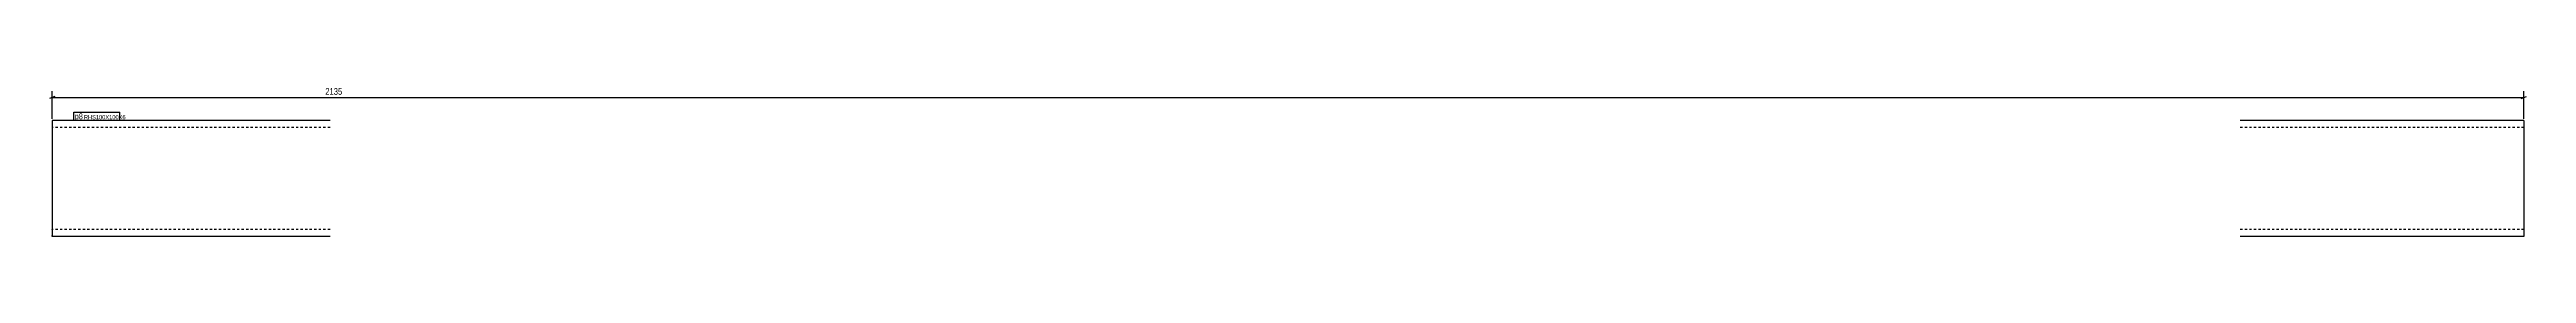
# Model space of a CAD drawing. Header units: millimetres. Extents: x 4 to 2144, y 4 to 134.
import ezdxf

# ---------------------------------------------------------------- set-up
doc = ezdxf.new("R2010")
doc.units = ezdxf.units.MM
doc.linetypes.add('DXK_LINE_DOT2', pattern=[3.9198, 1.9599, -1.9599])
for name, color, linetype in [('MÅLSÆTNING', 7, 'Continuous'), ('STÅL', 7, 'Continuous'), ('TEKST', 7, 'Continuous')]:
    doc.layers.add(name, color=color, linetype=linetype)
doc.styles.add('Arial Narrow', font='ARIALN.TTF', dxfattribs={"height": 0.2})

msp = doc.modelspace()

# ---------------------------------------------------------------- linework, layer by layer
at = {"layer": 'MÅLSÆTNING', "color": 7, "linetype": 'Continuous'}
for p, q in [((6.8, 106), (6.8, 129.6)), ((2141.8, 106), (2141.8, 129.6)), ((9, 125.1), (4.5, 123.3)), ((6.8, 124.2), (2141.8, 124.2)), ((2139.5, 123.3), (2144, 125.1))]:
    msp.add_line(p, q, dxfattribs=at)
at = {"layer": 'STÅL', "color": 2, "linetype": 'Continuous'}
for p, q in [((246.8, 104.5), (6.8, 104.5)), ((6.8, 104.5), (6.8, 5.4)), ((2141.8, 104.5), (1896.8, 104.5)), ((2141.8, 104.5), (2141.8, 4.5)), ((6.8, 4.5), (6.8, 5.4)), ((246.8, 4.5), (6.8, 4.5)), ((2141.8, 4.5), (1896.8, 4.5))]:
    msp.add_line(p, q, dxfattribs=at)
at = {"layer": 'STÅL', "color": 7, "linetype": 'DXK_LINE_DOT2'}
for p, q in [((246.8, 98.5), (6.8, 98.5)), ((2141.8, 98.5), (1896.8, 98.5)), ((6.8, 10.5), (6.8, 11)), ((246.8, 10.5), (6.8, 10.5)), ((2141.8, 10.5), (1896.8, 10.5)), ((2141.8, 10.5), (2141.8, 11))]:
    msp.add_line(p, q, dxfattribs=at)

# ---------------------------------------------------------------- next in the draw order: wipeouts: each hides what was drawn before it
at = {"color": 0}
for points, layer in [([(1907, 125.4), (1907, 133.8), (241.5, 133.8), (241.5, 125.4)], 'MÅLSÆTNING'), ([(32.6, 105.5), (32.6, 110.8), (26.3, 110.8), (26.3, 105.5)], 'TEKST')]:
    msp.add_wipeout(points, dxfattribs=at).dxf.layer = layer

# ---------------------------------------------------------------- next in the draw order: texts
at = {"layer": 'MÅLSÆTNING', "color": 3, "style": 'Arial Narrow'}
msp.add_text('2135', height=5.73, dxfattribs=at).set_placement((242.7, 126.6))

# ---------------------------------------------------------------- next in the draw order: wipeouts: each hides what was drawn before it
at = {"color": 0}
msp.add_wipeout([(32.6, 105.5), (32.6, 110.8), (26.3, 110.8), (26.3, 105.5)], dxfattribs=at).dxf.layer = 'TEKST'

# ---------------------------------------------------------------- next in the draw order: wipeouts: each hides what was drawn before it
msp.add_wipeout([(64.4, 105.5), (64.4, 109.3), (34.2, 109.3), (34.2, 105.5)], dxfattribs=at).dxf.layer = 'TEKST'

# ---------------------------------------------------------------- next in the draw order: wipeouts: each hides what was drawn before it
msp.add_wipeout([(64.4, 105.5), (64.4, 109.3), (34.2, 109.3), (34.2, 105.5)], dxfattribs=at).dxf.layer = 'TEKST'

# ---------------------------------------------------------------- next in the draw order: linework, layer by layer
at = {"layer": 'TEKST', "color": 7, "linetype": 'Continuous'}
for p, q in [((25.4, 111.7), (65.3, 111.7)), ((25.4, 104.6), (25.4, 111.7)), ((65.3, 104.6), (65.3, 111.7)), ((25.4, 104.6), (65.3, 104.6))]:
    msp.add_line(p, q, dxfattribs=at)

# ---------------------------------------------------------------- next in the draw order: texts
at = {"layer": 'TEKST', "color": 3, "style": 'Arial Narrow'}
for s, height, p in [('p8', 5.01, (26.3, 105.5)), ('RHS100X100X6', 3.579, (34.2, 105.5))]:
    msp.add_text(s, height=height, dxfattribs=at).set_placement(p)

doc.saveas('drawing.dxf')
